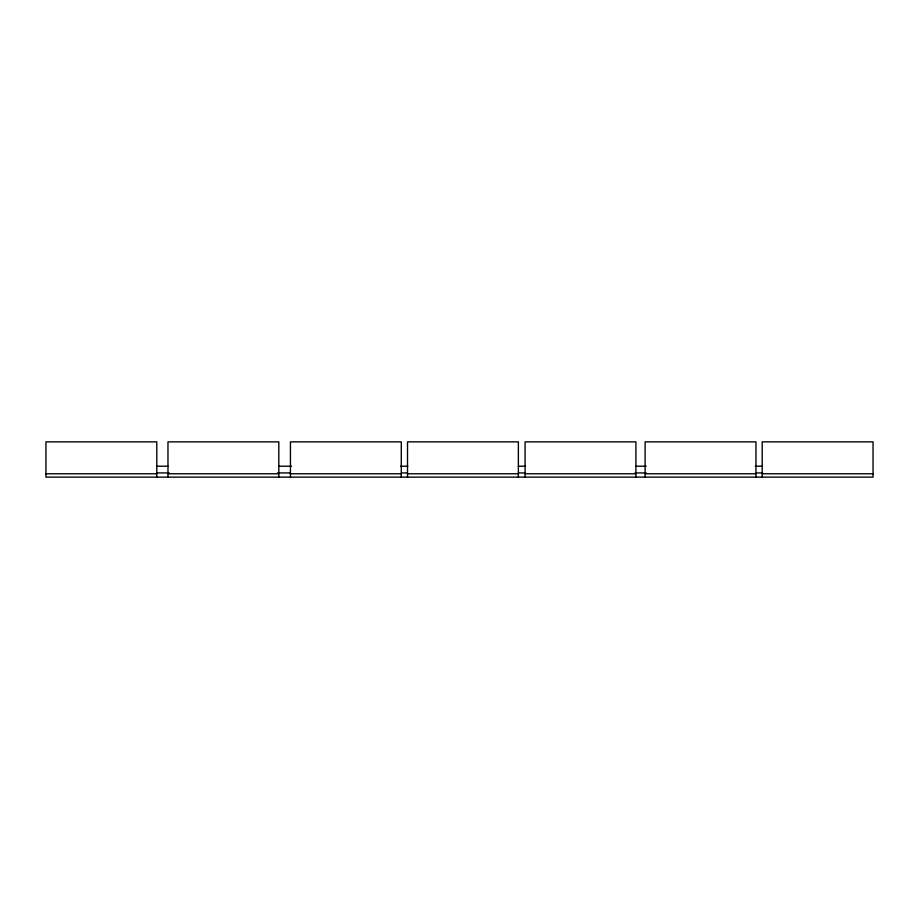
<?xml version="1.0" encoding="UTF-8"?>
<svg xmlns="http://www.w3.org/2000/svg" width="919" height="919" viewBox="0 0 919 919"><rect width="100%" height="100%" fill="white"/><g stroke="black" fill="none" stroke-linecap="round" stroke-linejoin="round"><path stroke-width="1.38" d="M156.517 466.22L168.005 466.22M278.572 466.22L291.495 466.22M400.627 466.22L407.806 466.22M518.373 466.22L525.553 466.22M636.12 466.22L646.172 466.22M755.303 466.22L762.483 466.22M156.437 472.94L169.245 472.94M277.458 472.94L290.37 472.94M401.511 472.94L407.243 472.94M518.373 472.94L525.071 472.94M634.96 472.94L646.287 472.94M755.625 472.94L762.724 472.94M45.95 473.779L156.804 473.779M167.97 473.779L278.813 473.779M290.438 473.779L401.281 473.779M407.519 473.779L518.373 473.779M525.071 473.779L635.914 473.779M645.115 473.779L755.969 473.779M762.196 473.779L873.05 473.779M762.196 477.133L762.196 441.867L873.05 441.867L873.05 477.133L45.95 477.133L45.95 441.867L156.804 441.867L156.804 477.133M755.969 477.133L755.969 441.867L645.115 441.867L645.115 477.133M635.914 477.133L635.914 441.867L525.071 441.867L525.071 477.133M518.373 477.133L518.373 441.867L407.519 441.867L407.519 477.133M401.281 477.133L401.281 441.867L290.438 441.867L290.438 477.133M278.813 477.133L278.813 441.867L167.97 441.867L167.97 477.133"/></g></svg>
